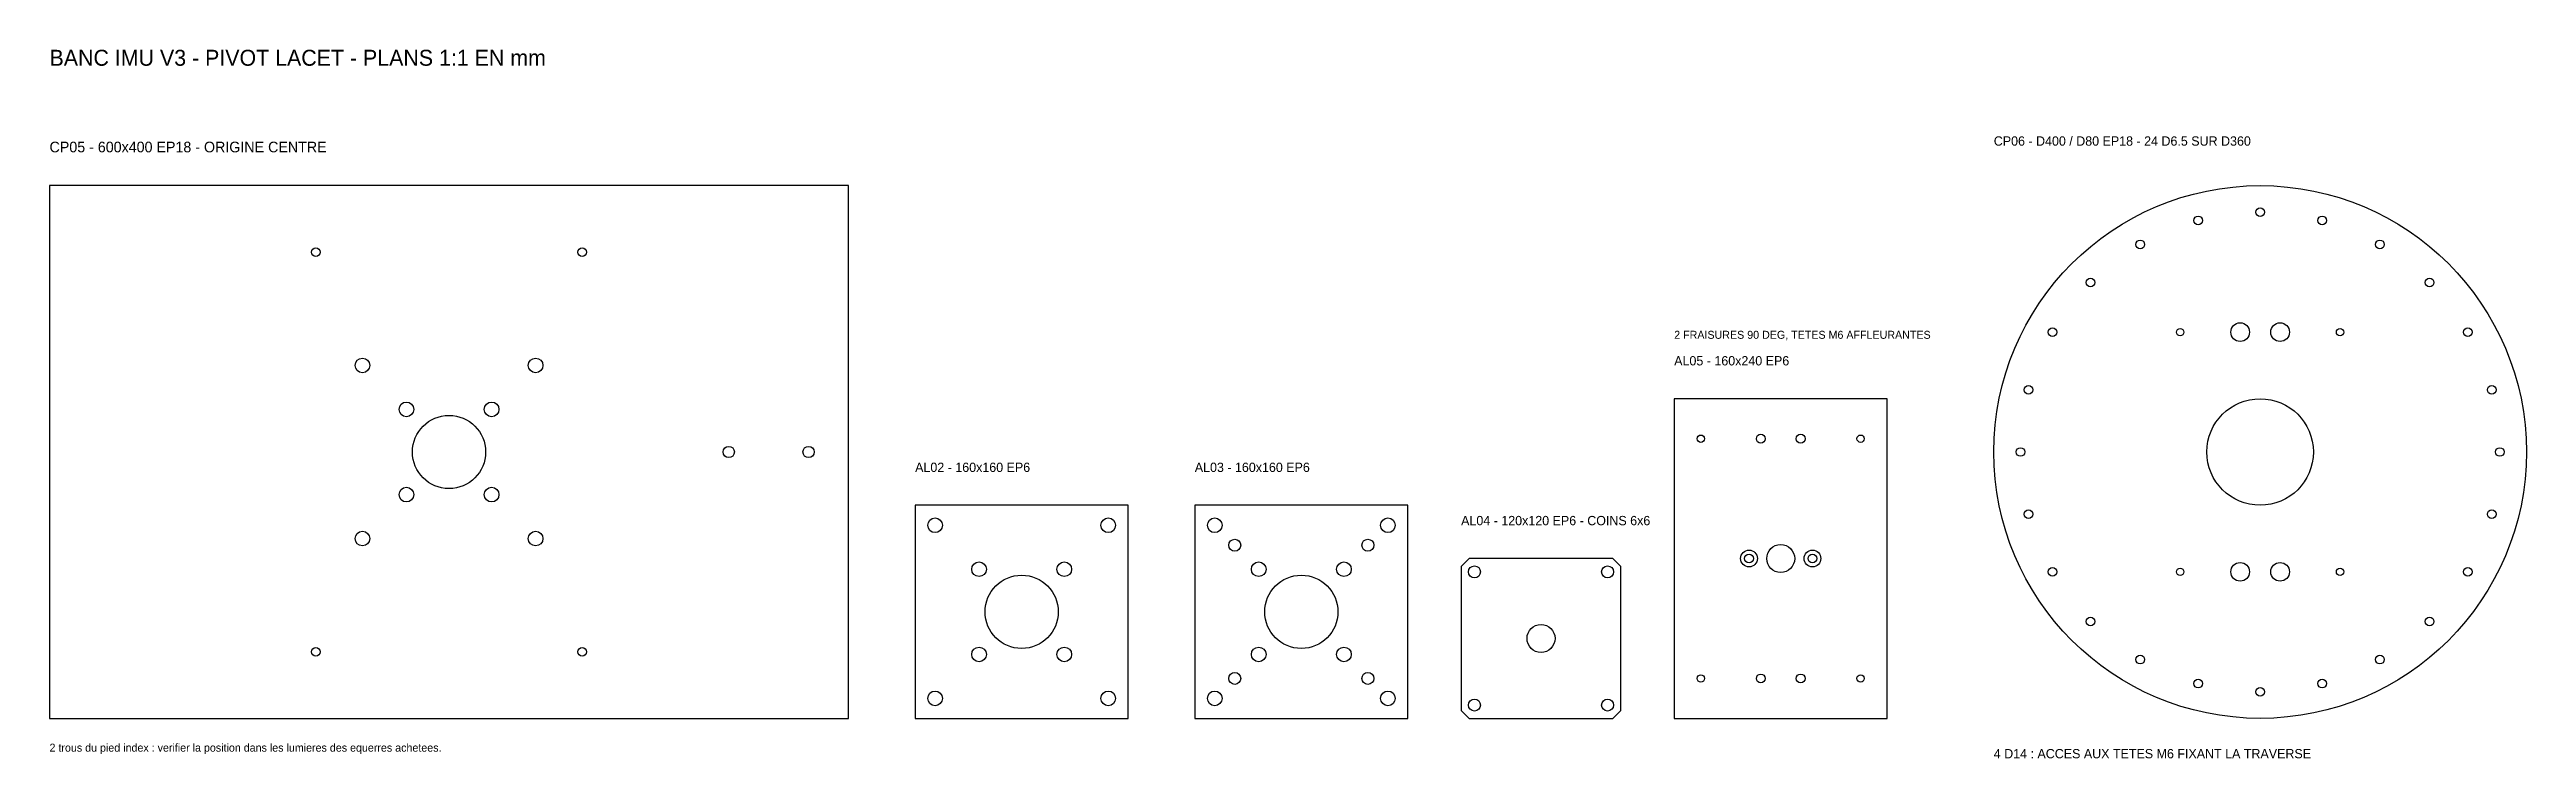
# Model space of a CAD drawing. Header units: millimetres. Extents: x 0 to 1860, y -30 to 502.
import ezdxf

# ---------------------------------------------------------------- set-up
doc = ezdxf.new("R2010")
doc.units = ezdxf.units.MM
for name, color, linetype in [('DECOUPE', 7, 'Continuous'), ('FRAISURE', 6, 'Continuous'), ('NOTES', 2, 'Continuous'), ('PERCAGE', 3, 'Continuous')]:
    doc.layers.add(name, color=color, linetype=linetype)

msp = doc.modelspace()

# ---------------------------------------------------------------- linework, layer by layer
at = {"layer": 'DECOUPE'}
for points in [[(0, 0), (600, 0), (600, 400), (0, 400)], [(1220, 0), (1380, 0), (1380, 240), (1220, 240)], [(650, 0), (810, 0), (810, 160), (650, 160)], [(860, 0), (1020, 0), (1020, 160), (860, 160)], [(1066, 0), (1174, 0), (1180, 6), (1180, 114), (1174, 120), (1066, 120), (1060, 114), (1060, 6)]]:
    msp.add_lwpolyline(points, close=True, dxfattribs=at)
for radius in [200, 40]:
    msp.add_circle((1660, 200), radius, dxfattribs=at)
at = {"layer": 'FRAISURE'}
for centre in [(1276.2, 120), (1323.8, 120)]:
    msp.add_circle(centre, 6.3, dxfattribs=at)
at = {"layer": 'PERCAGE'}
for centre, radius in [((1613.4, 373.9), 3.25), ((1660, 380), 3.25), ((1706.6, 373.9), 3.25), ((1570, 355.9), 3.25), ((1750, 355.9), 3.25), ((200, 350), 3.3), ((400, 350), 3.3), ((1532.7, 327.3), 3.25), ((1787.3, 327.3), 3.25), ((1504.1, 290), 3.25), ((1600, 290), 2.75), ((1645, 290), 7), ((1675, 290), 7), ((1720, 290), 2.75), ((1815.9, 290), 3.25), ((235, 265), 5.5), ((365, 265), 5.5), ((1486.1, 246.6), 3.25), ((1833.9, 246.6), 3.25), ((268, 232), 5.5), ((300, 200), 27.5), ((332, 232), 5.5), ((1240, 210), 2.75), ((1285, 210), 3.3), ((1315, 210), 3.3), ((1360, 210), 2.75), ((510, 200), 4.25), ((570, 200), 4.25), ((1480, 200), 3.25), ((1840, 200), 3.25), ((268, 168), 5.5), ((332, 168), 5.5), ((665, 145), 5.5), ((795, 145), 5.5), ((875, 145), 5.5), ((1005, 145), 5.5), ((1486.1, 153.4), 3.25), ((1833.9, 153.4), 3.25), ((235, 135), 5.5), ((365, 135), 5.5), ((890, 130), 4.5), ((990, 130), 4.5), ((1300, 120), 10.5), ((698, 112), 5.5), ((762, 112), 5.5), ((908, 112), 5.5), ((972, 112), 5.5), ((1070, 110), 4.5), ((1170, 110), 4.5), ((1276.2, 120), 3.3), ((1323.8, 120), 3.3), ((1504.1, 110), 3.25), ((1600, 110), 2.75), ((1645, 110), 7), ((1675, 110), 7), ((1720, 110), 2.75), ((1815.9, 110), 3.25), ((730, 80), 27.5), ((940, 80), 27.5), ((1532.7, 72.7), 3.25), ((1787.3, 72.7), 3.25), ((1120, 60), 10.5), ((200, 50), 3.3), ((400, 50), 3.3), ((698, 48), 5.5), ((762, 48), 5.5), ((908, 48), 5.5), ((972, 48), 5.5), ((1570, 44.1), 3.25), ((1750, 44.1), 3.25), ((665, 15), 5.5), ((795, 15), 5.5), ((875, 15), 5.5), ((890, 30), 4.5), ((990, 30), 4.5), ((1005, 15), 5.5), ((1240, 30), 2.75), ((1285, 30), 3.3), ((1315, 30), 3.3), ((1360, 30), 2.75), ((1613.4, 26.1), 3.25), ((1660, 20), 3.25), ((1706.6, 26.1), 3.25), ((1070, 10), 4.5), ((1170, 10), 4.5)]:
    msp.add_circle(centre, radius, dxfattribs=at)

# ---------------------------------------------------------------- texts
at = {"layer": 'NOTES'}
for s, height, p in [('BANC IMU V3 - PIVOT LACET - PLANS 1:1 EN mm', 12, (0, 490)), ('CP05 - 600x400 EP18 - ORIGINE CENTRE', 8, (0, 425)), ('CP06 - D400 / D80 EP18 - 24 D6.5 SUR D360', 7, (1460, 430)), ('2 FRAISURES 90 DEG, TETES M6 AFFLEURANTES', 6, (1220, 285)), ('AL05 - 160x240 EP6', 7, (1220, 265)), ('AL02 - 160x160 EP6', 7, (650, 185)), ('AL03 - 160x160 EP6', 7, (860, 185)), ('AL04 - 120x120 EP6 - COINS 6x6', 7, (1060, 145)), ('2 trous du pied index : verifier la position dans les lumieres des equerres achetees.', 6, (0, -25)), ('4 D14 : ACCES AUX TETES M6 FIXANT LA TRAVERSE', 7, (1460, -30))]:
    msp.add_text(s, height=height, dxfattribs=at).set_placement(p)

doc.saveas('drawing.dxf')
